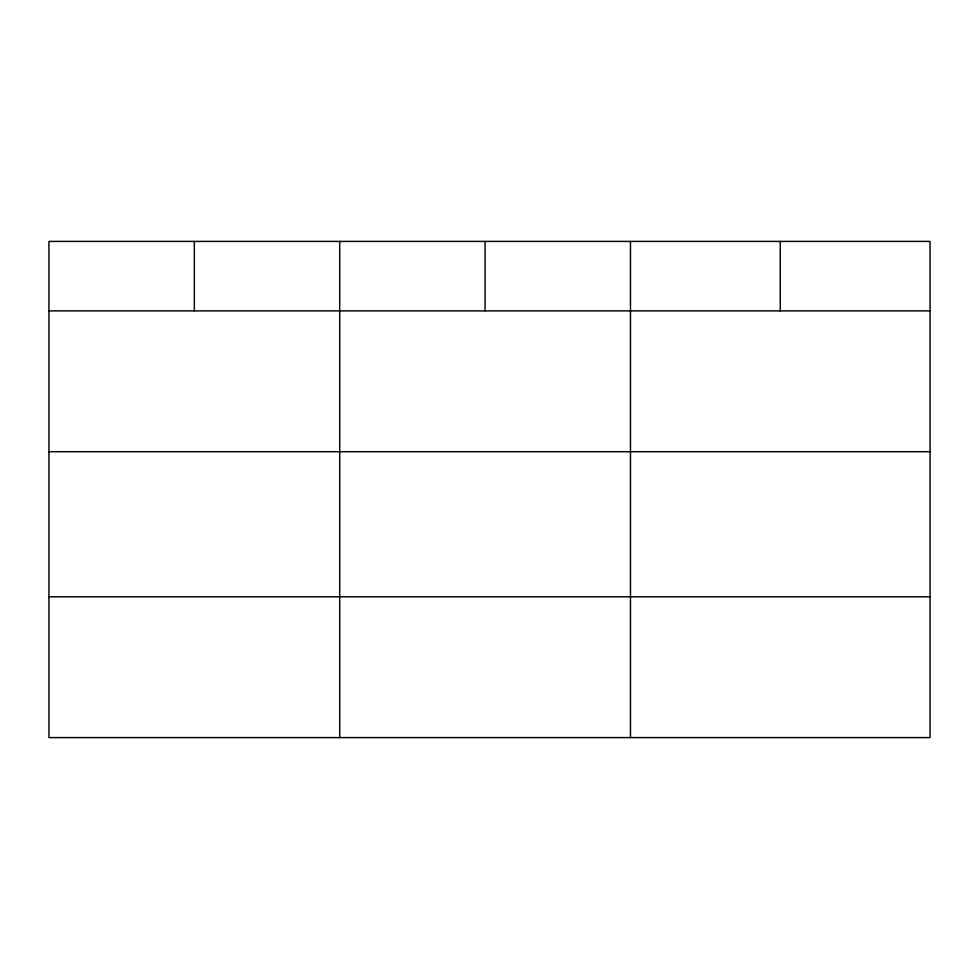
<?xml version="1.0" encoding="UTF-8"?>
<svg xmlns="http://www.w3.org/2000/svg" width="979" height="979" viewBox="0 0 979 979"><rect width="100%" height="100%" fill="white"/><g stroke="black" fill="none" stroke-linecap="round" stroke-linejoin="round"><path stroke-width="1.47" d="M930.05 451.698L930.05 241.409L48.95 241.409L48.95 737.591L930.05 737.591L930.05 451.698L48.95 451.698M48.95 310.881L930.05 310.881M48.95 596.774L930.05 596.774M780.263 241.409L780.263 310.881M630.476 241.409L630.476 737.591M485.094 241.409L485.094 310.881M339.713 241.409L339.713 737.591M194.332 241.409L194.332 310.881"/></g></svg>
